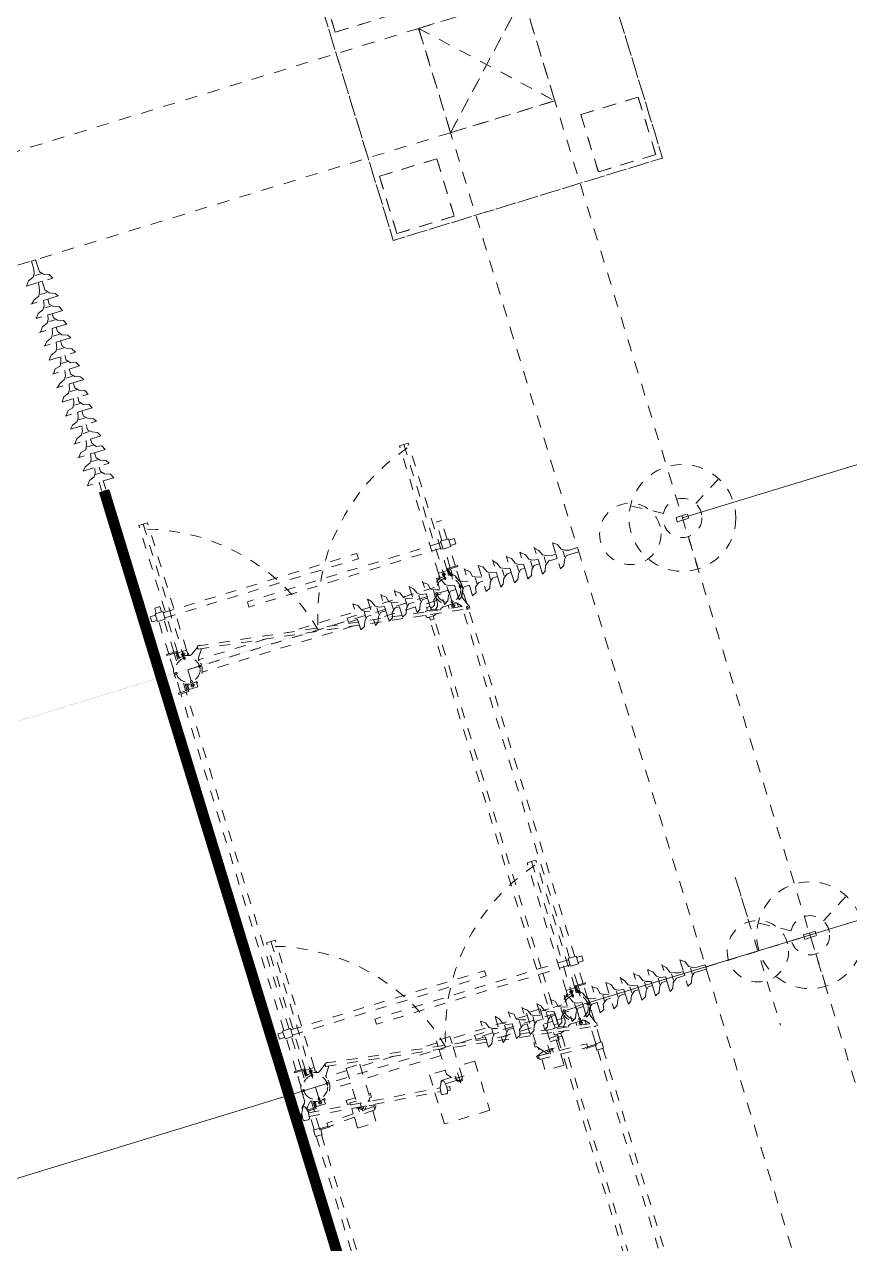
# Model space of a CAD drawing. Header units: metres. Extents: x 0 to 551036, y 0 to 1845929.
# Drawn here: x 547418.75 to 547426.32, y 1841963.37 to 1841974.55 of the extents above; entities that cross this region are included whole.
import ezdxf

# ---------------------------------------------------------------- set-up
doc = ezdxf.new("R2010")
doc.units = ezdxf.units.M
doc.header["$MEASUREMENT"] = 0
for name, pattern in [('02 Xref HH1 MBXD$0$HIDDEN', [0.375, 0.25, -0.125]), ('02 Xref HH1 NDK$0$HIDDEN', [0.375, 0.25, -0.125]), ('02 Xref KB1 MBTB$0$DASHED2', [0.375, 0.25, -0.125]), ('02 Xref KB1 MBTB$0$HIDDEN', [0.375, 0.25, -0.125])]:
    doc.linetypes.add(name, pattern=pattern)
doc.layers.add('_0', color=7, linetype='Continuous', lineweight=0)

# ---------------------------------------------------------------- blocks, each defined once
blk = doc.blocks.new('YL')
at = {"color": 251, "linetype": '02 Xref HH1 NDK$0$HIDDEN', "lineweight": -2, "ltscale": 4500}
for p, q in [((-933392, 2746396, 0), (-923392, 2736396, 0)), ((-923392, 2746396, 0), (-933392, 2736396, 0)), ((-933392, 2576396, 0), (-933392, 2736396, 0)), ((-923392, 2576396, 0), (-923392, 2736396, 0)), ((-933392, 2576396, 0), (-923392, 2566396, 0)), ((-923392, 2576396, 0), (-933392, 2566396, 0))]:
    blk.add_line(p, q, dxfattribs=at)
at = {"color": 251, "linetype": '02 Xref HH1 NDK$0$HIDDEN', "lineweight": -2, "ltscale": 4500, "elevation": 0}
for points in [[(-941302, 2728486), (-915482, 2728486), (-915482, 2754306), (-941302, 2754306), (-941302, 2728486)], [(-940802, 2753806), (-935302, 2753806), (-935302, 2748306), (-940802, 2748306), (-940802, 2753806)], [(-923392, 2736396), (-933392, 2736396), (-933392, 2746396), (-923392, 2746396), (-923392, 2736396)], [(-933392, 2736396), (-923392, 2736396), (-923392, 2746396), (-933392, 2746396), (-933392, 2736396)], [(-940802, 2728986), (-935302, 2728986), (-935302, 2734486), (-940802, 2734486), (-940802, 2728986)], [(-915982, 2728986), (-921482, 2728986), (-921482, 2734486), (-915982, 2734486), (-915982, 2728986)], [(-941302, 2584306), (-915482, 2584306), (-915482, 2558486), (-941302, 2558486), (-941302, 2584306)], [(-940802, 2583806), (-935302, 2583806), (-935302, 2578306), (-940802, 2578306), (-940802, 2583806)], [(-915982, 2583806), (-921482, 2583806), (-921482, 2578306), (-915982, 2578306), (-915982, 2583806)], [(-923392, 2566396), (-933392, 2566396), (-933392, 2576396), (-923392, 2576396), (-923392, 2566396)], [(-923392, 2576396), (-933392, 2576396), (-933392, 2566396), (-923392, 2566396), (-923392, 2576396)], [(-933392, 2576396), (-923392, 2576396), (-923392, 2566396), (-933392, 2566396), (-933392, 2576396)], [(-940802, 2558986), (-935302, 2558986), (-935302, 2564486), (-940802, 2564486), (-940802, 2558986)]]:
    blk.add_lwpolyline(points, close=True, dxfattribs=at)
at = {"color": 251, "linetype": '02 Xref HH1 NDK$0$HIDDEN', "elevation": 0}
for points in [[(-928392, 2659678), (-928392, 2663497), (-928392, 2649295)], [(-933392, 2656396), (-923392, 2656396)]]:
    blk.add_lwpolyline(points, dxfattribs=at)
blk = doc.blocks.new('PM')
at = {"color": 251, "linetype": '02 Xref HH1 NDK$0$HIDDEN', "lineweight": 0, "ltscale": 200}
for p, q in [((1455890, 3176596, 0), (1456290, 3176596, 0)), ((1455890, 3176195, 0), (1456290, 3176195, 0)), ((1457593, 3176596, 0), (1458361, 3176596, 0)), ((1457593, 3176195, 0), (1458361, 3176195, 0))]:
    blk.add_line(p, q, dxfattribs=at)
at = {"color": 251, "linetype": '02 Xref HH1 NDK$0$HIDDEN', "lineweight": 0, "ltscale": 200, "elevation": 0}
for points in [[(1437155, 3177698), (1437556, 3177398), (1437756, 3176897), (1438057, 3176696), (1438457, 3176596)], [(1437155, 3175194), (1437155, 3177698)], [(1437934, 3176724), (1437934, 3176056)], [(1438558, 3177698), (1438858, 3177398), (1439058, 3176897), (1439359, 3176696), (1439860, 3176596)], [(1438558, 3177698), (1438558, 3175194)], [(1439159, 3176696), (1439159, 3176095)], [(1439860, 3177698), (1439860, 3177798)], [(1439860, 3177698), (1440261, 3177398), (1440361, 3176897), (1440762, 3176696), (1441162, 3176596)], [(1439860, 3175194), (1439860, 3177698)], [(1440561, 3176696), (1440561, 3176095)], [(1441162, 3177698), (1441162, 3177798)], [(1441162, 3177698), (1441162, 3177798)], [(1441162, 3177698), (1441563, 3177398), (1441763, 3176897), (1442064, 3176696), (1442565, 3176596)], [(1441162, 3175194), (1441162, 3177698)], [(1441864, 3176696), (1441864, 3176095)], [(1442565, 3177698), (1442866, 3177398), (1443066, 3176897), (1443366, 3176696), (1443867, 3176596)], [(1442565, 3177698), (1442565, 3175194)], [(1443166, 3176696), (1443166, 3176095)], [(1443867, 3177698), (1443867, 3177798)], [(1443867, 3177698), (1444268, 3177398), (1444368, 3176897), (1444769, 3176696), (1445170, 3176596)], [(1443867, 3175194), (1443867, 3177698)], [(1444569, 3176696), (1444569, 3176095)], [(1445170, 3177698), (1445570, 3177398), (1445771, 3176897), (1446071, 3176696), (1446572, 3176596)], [(1445170, 3177698), (1445170, 3175194)], [(1445871, 3176696), (1445871, 3176095)], [(1446572, 3177698), (1446572, 3177798)], [(1446572, 3177698), (1446873, 3177398), (1447073, 3176897), (1447374, 3176696), (1447875, 3176596)], [(1446572, 3175194), (1446572, 3177698)], [(1447173, 3176696), (1447173, 3176095)], [(1447875, 3177698), (1447875, 3177798)], [(1447875, 3177698), (1447875, 3177798)], [(1447875, 3177698), (1448275, 3177398), (1448376, 3176897), (1448776, 3176696), (1449177, 3176596)], [(1447875, 3175194), (1447875, 3177698)], [(1448576, 3176696), (1448576, 3176095)], [(1449177, 3177698), (1449578, 3177398), (1449778, 3176897), (1450079, 3176696), (1450580, 3176596)], [(1449177, 3177698), (1449177, 3175194)], [(1449878, 3176696), (1449878, 3176095)], [(1450580, 3177698), (1450580, 3177798)], [(1450580, 3177698), (1450880, 3177398), (1451081, 3176897), (1451481, 3176696), (1451882, 3176596)], [(1450580, 3175194), (1450580, 3177698)], [(1451181, 3176696), (1451181, 3176095)], [(1451882, 3177698), (1451882, 3177798)], [(1451882, 3177698), (1452283, 3177398), (1452483, 3176897), (1452784, 3176696), (1453185, 3176596)], [(1451882, 3175194), (1451882, 3177698)], [(1452583, 3176696), (1452583, 3176095)], [(1453285, 3177698), (1453185, 3177698)], [(1453285, 3175194), (1453185, 3175194), (1453185, 3177698)], [(1453185, 3177698), (1453585, 3177398), (1453786, 3176897), (1454086, 3176696), (1454587, 3176596)], [(1453886, 3176696), (1453886, 3176095)], [(1454587, 3177698), (1454587, 3177798)], [(1454587, 3177698), (1454888, 3177398), (1455088, 3176897), (1455489, 3176696), (1455890, 3176596)], [(1454587, 3175194), (1454587, 3177698)], [(1455188, 3176696), (1455188, 3176095)], [(1456290, 3177698), (1456290, 3175194)], [(1456290, 3177698), (1456691, 3177398), (1456891, 3176897), (1457192, 3176696), (1457593, 3176596)], [(1456992, 3176696), (1456992, 3176095)], [(1436264, 3176168), (1436264, 3176613)], [(1437155, 3176596), (1436354, 3176596)], [(1437155, 3176195), (1436354, 3176195)], [(1437155, 3175194), (1437556, 3175394), (1437756, 3175895), (1438057, 3176195), (1438457, 3176195)], [(1438558, 3175194), (1438858, 3175394), (1439058, 3175895), (1439359, 3176195), (1439860, 3176195)], [(1439860, 3176596), (1439860, 3176195)], [(1439860, 3176596), (1439860, 3176195)], [(1439860, 3175194), (1440261, 3175394), (1440361, 3175895), (1440762, 3176195), (1441162, 3176195)], [(1441162, 3175194), (1441563, 3175394), (1441763, 3175895), (1442064, 3176195), (1442565, 3176195)], [(1442565, 3175194), (1442866, 3175394), (1443066, 3175895), (1443366, 3176195), (1443867, 3176195)], [(1443867, 3176596), (1443867, 3176195)], [(1443867, 3175194), (1444268, 3175394), (1444368, 3175895), (1444769, 3176195), (1445170, 3176195)], [(1445170, 3175194), (1445570, 3175394), (1445771, 3175895), (1446071, 3176195), (1446572, 3176195)], [(1446572, 3176596), (1446572, 3176195)], [(1446572, 3176596), (1446572, 3176195)], [(1446572, 3175194), (1446873, 3175394), (1447073, 3175895), (1447374, 3176195), (1447875, 3176195)], [(1447875, 3175194), (1448275, 3175394), (1448376, 3175895), (1448776, 3176195), (1449177, 3176195)], [(1449177, 3175194), (1449578, 3175394), (1449778, 3175895), (1450079, 3176195), (1450580, 3176195)], [(1450580, 3175194), (1450880, 3175394), (1451081, 3175895), (1451481, 3176195), (1451882, 3176195), (1451882, 3176596)], [(1450580, 3176596), (1450580, 3176195)], [(1450580, 3176596), (1450580, 3176195)], [(1451882, 3175194), (1452283, 3175394), (1452483, 3175895), (1452784, 3176195), (1453185, 3176195)], [(1453185, 3176596), (1453185, 3176195)], [(1453185, 3175194), (1453585, 3175394), (1453786, 3175895), (1454086, 3176195), (1454587, 3176195)], [(1454587, 3176596), (1454587, 3176195)], [(1454587, 3175194), (1454888, 3175394), (1455088, 3175895), (1455489, 3176195), (1455890, 3176195)], [(1456290, 3176596), (1456290, 3176195)], [(1456290, 3175194), (1456691, 3175394), (1456891, 3175895), (1457192, 3176195), (1457593, 3176195)], [(1458361, 3176596), (1458361, 3176195)], [(1441162, 3175194), (1441162, 3175294)], [(1447875, 3175194), (1447875, 3175294)], [(1456290, 3175194), (1456290, 3175294)]]:
    blk.add_lwpolyline(points, dxfattribs=at)
blk = doc.blocks.new('hh')
at = {"color": 251, "linetype": '02 Xref KB1 MBTB$0$DASHED2', "lineweight": -2, "ltscale": 2000}
for p, q in [((1375682, 3175683, 0), (1375647, 3175365, 0)), ((1375978, 3175792, 0), (1375836, 3175807, 0)), ((1375986, 3175891, 0), (1375975, 3175792, 0)), ((1376311, 3175755, 0), (1375978, 3175792, 0)), ((1376324, 3175855, 0), (1375986, 3175891, 0)), ((1376391, 3175744, 0), (1376309, 3175753, 0)), ((1376324, 3175855, 0), (1376313, 3175755, 0)), ((1376740, 3175574, 0), (1376393, 3175746, 0)), ((1383489, 3175723, 0), (1383489, 3175223, 0)), ((1383489, 3175723, 0), (1383989, 3175723, 0)), ((1383989, 3175723, 0), (1383989, 3175223, 0)), ((1423489, 3175723, 0), (1423989, 3175723, 0)), ((1423489, 3175723, 0), (1423489, 3175223, 0)), ((1423989, 3175723, 0), (1423989, 3175223, 0)), ((1373994, 3175098, 0), (1344114, 3175098, 0)), ((1373994, 3174598, 0), (1344114, 3174598, 0)), ((1373993, 3175168, 0), (1373994, 3174528, 0)), ((1373993, 3175168, 0), (1374593, 3175168, 0)), ((1373994, 3174598, 0), (1373994, 3174598, 0)), ((1373994, 3174528, 0), (1374444, 3174528, 0)), ((1374444, 3174620, 0), (1374444, 3173430, 0)), ((1374444, 3174620, 0), (1374544, 3174620, 0)), ((1374544, 3174620, 0), (1374544, 3173792, 0)), ((1374544, 3174528, 0), (1374594, 3174528, 0)), ((1375906, 3175196, 0), (1374558, 3162968, 0)), ((1374593, 3175168, 0), (1374594, 3174528, 0)), ((1374593, 3175098, 0), (1375895, 3175098, 0)), ((1374594, 3174598, 0), (1375838, 3174598, 0)), ((1376244, 3175159, 0), (1374895, 3162920, 0)), ((1375913, 3175195, 0), (1375771, 3175210, 0)), ((1376246, 3175159, 0), (1375913, 3175195, 0)), ((1376181, 3174598, 0), (1376415, 3174598, 0)), ((1376237, 3175098, 0), (1376415, 3175098, 0)), ((1376328, 3175150, 0), (1376246, 3175159, 0)), ((1376624, 3175224, 0), (1376328, 3175150, 0)), ((1376415, 3175172, 0), (1376415, 3174348, 0)), ((1376515, 3175197, 0), (1376515, 3174448, 0)), ((1376515, 3175098, 0), (1376791, 3175098, 0)), ((1376515, 3174598, 0), (1377231, 3174598, 0)), ((1376802, 3175268, 0), (1376624, 3175224, 0)), ((1377256, 3174633, 0), (1376670, 3175219, 0)), ((1376830, 3175529, 0), (1376740, 3175574, 0)), ((1377164, 3175290, 0), (1376909, 3175545, 0)), ((1377447, 3175173, 0), (1378324, 3175173, 0)), ((1378763, 3175098, 0), (1380132, 3175098, 0)), ((1379416, 3174598, 0), (1380132, 3174598, 0)), ((1380132, 3175298, 0), (1380132, 3174448, 0)), ((1380132, 3175298, 0), (1380232, 3175298, 0)), ((1380232, 3175298, 0), (1380232, 3174348, 0)), ((1380232, 3175098, 0), (1383364, 3175098, 0)), ((1380232, 3174598, 0), (1383364, 3174598, 0)), ((1383364, 3174473, 0), (1383364, 3175223, 0)), ((1383364, 3175223, 0), (1384114, 3175223, 0)), ((1383364, 3174473, 0), (1384114, 3174473, 0)), ((1383489, 3174473, 0), (1383489, 3155898, 0)), ((1383989, 3174473, 0), (1383989, 3155898, 0)), ((1384114, 3174473, 0), (1384114, 3175223, 0)), ((1384114, 3175098, 0), (1416415, 3175098, 0)), ((1384114, 3174598, 0), (1416415, 3174598, 0)), ((1416415, 3175298, 0), (1416415, 3174348, 0)), ((1416515, 3175298, 0), (1416415, 3175298, 0)), ((1416515, 3175298, 0), (1416515, 3174448, 0)), ((1416515, 3175098, 0), (1417884, 3175098, 0)), ((1416515, 3174598, 0), (1417231, 3174598, 0)), ((1418324, 3175199, 0), (1418324, 3175173, 0)), ((1418763, 3175098, 0), (1420132, 3175098, 0)), ((1419416, 3174598, 0), (1420132, 3174598, 0)), ((1420132, 3175298, 0), (1420132, 3174448, 0)), ((1420132, 3175298, 0), (1420232, 3175298, 0)), ((1420232, 3175298, 0), (1420232, 3174348, 0)), ((1420232, 3175098, 0), (1423364, 3175098, 0)), ((1420232, 3174598, 0), (1423364, 3174598, 0)), ((1423364, 3175223, 0), (1424114, 3175223, 0)), ((1423364, 3174473, 0), (1423364, 3175223, 0)), ((1423364, 3174473, 0), (1424114, 3174473, 0)), ((1423489, 3174473, 0), (1423489, 3155898, 0)), ((1423989, 3174473, 0), (1423989, 3155898, 0)), ((1424114, 3174473, 0), (1424114, 3175223, 0)), ((1424114, 3175098, 0), (1424614, 3175098, 0)), ((1424114, 3174598, 0), (1424614, 3174598, 0)), ((1424614, 3174598, 0), (1424614, 3175098, 0)), ((1374521, 3173430, 0), (1374444, 3173430, 0)), ((1374503, 3173790, 0), (1374840, 3173806, 0)), ((1374726, 3169241, 0), (1374503, 3173790, 0)), ((1375063, 3169257, 0), (1374840, 3173806, 0)), ((1376415, 3174348, 0), (1377097, 3174348, 0)), ((1380175, 3173848, 0), (1376467, 3173848, 0)), ((1376515, 3174448, 0), (1377142, 3174448, 0)), ((1376574, 3174268, 0), (1376574, 3173428, 0)), ((1376574, 3174268, 0), (1376915, 3174268, 0)), ((1376574, 3173428, 0), (1376915, 3173428, 0)), ((1392289, 3173848, 0), (1376622, 3173848, 0)), ((1376824, 3174029, 0), (1376824, 3173644, 0)), ((1376824, 3174029, 0), (1376824, 3173644, 0)), ((1376824, 3174029, 0), (1376824, 3173644, 0)), ((1376915, 3174248, 0), (1376915, 3174348, 0)), ((1376915, 3174348, 0), (1377097, 3174348, 0)), ((1376915, 3174248, 0), (1377060, 3174248, 0)), ((1376915, 3173448, 0), (1377060, 3173448, 0)), ((1376915, 3173448, 0), (1376915, 3173348, 0)), ((1376915, 3173448, 0), (1376915, 3173348, 0)), ((1376915, 3173348, 0), (1377097, 3173348, 0)), ((1378321, 3173848, 0), (1378324, 3148848, 0)), ((1380132, 3174448, 0), (1379505, 3174448, 0)), ((1379732, 3174348, 0), (1379551, 3174348, 0)), ((1380232, 3174348, 0), (1379551, 3174348, 0)), ((1379732, 3173348, 0), (1379551, 3173348, 0)), ((1379732, 3174248, 0), (1379587, 3174248, 0)), ((1379732, 3173448, 0), (1379587, 3173448, 0)), ((1379732, 3174248, 0), (1379732, 3174348, 0)), ((1380074, 3174268, 0), (1379732, 3174268, 0)), ((1379732, 3173448, 0), (1379732, 3173348, 0)), ((1379732, 3173448, 0), (1379732, 3173348, 0)), ((1380074, 3173428, 0), (1379732, 3173428, 0)), ((1379824, 3174029, 0), (1379824, 3173644, 0)), ((1379824, 3174029, 0), (1379824, 3173644, 0)), ((1380074, 3174268, 0), (1380074, 3173428, 0)), ((1380074, 3174268, 0), (1392289, 3174268, 0)), ((1380074, 3173428, 0), (1392289, 3173428, 0)), ((1392289, 3174268, 0), (1392289, 3173428, 0)), ((1416415, 3174348, 0), (1417097, 3174348, 0)), ((1416515, 3174448, 0), (1417142, 3174448, 0)), ((1416574, 3174268, 0), (1416574, 3173428, 0)), ((1416574, 3174268, 0), (1416915, 3174268, 0)), ((1416574, 3173428, 0), (1416915, 3173428, 0)), ((1432289, 3173848, 0), (1416622, 3173848, 0)), ((1432289, 3173848, 0), (1416622, 3173848, 0)), ((1416824, 3174029, 0), (1416824, 3173644, 0)), ((1416824, 3174029, 0), (1416824, 3173644, 0)), ((1416824, 3174029, 0), (1416824, 3173644, 0)), ((1416915, 3174248, 0), (1416915, 3174348, 0)), ((1416915, 3174348, 0), (1417097, 3174348, 0)), ((1416915, 3174248, 0), (1417060, 3174248, 0)), ((1416915, 3173448, 0), (1416915, 3173348, 0)), ((1416915, 3173448, 0), (1416915, 3173348, 0)), ((1416915, 3173448, 0), (1417060, 3173448, 0)), ((1416915, 3173348, 0), (1417097, 3173348, 0)), ((1418324, 3173848, 0), (1418324, 3148848, 0)), ((1420132, 3174448, 0), (1419505, 3174448, 0)), ((1419732, 3174348, 0), (1419551, 3174348, 0)), ((1420232, 3174348, 0), (1419551, 3174348, 0)), ((1419732, 3173348, 0), (1419551, 3173348, 0)), ((1419732, 3174248, 0), (1419587, 3174248, 0)), ((1419732, 3173448, 0), (1419587, 3173448, 0)), ((1419732, 3174248, 0), (1419732, 3174348, 0)), ((1420074, 3174268, 0), (1419732, 3174268, 0)), ((1419732, 3173448, 0), (1419732, 3173348, 0)), ((1419732, 3173448, 0), (1419732, 3173348, 0)), ((1420074, 3173428, 0), (1419732, 3173428, 0)), ((1419824, 3174029, 0), (1419824, 3173644, 0)), ((1419824, 3174029, 0), (1419824, 3173644, 0)), ((1420074, 3174268, 0), (1420074, 3173428, 0)), ((1420074, 3174268, 0), (1432289, 3174268, 0)), ((1420074, 3173428, 0), (1432289, 3173428, 0)), ((1432289, 3174268, 0), (1432289, 3173428, 0)), ((1379863, 3172410, 0), (1376662, 3151064, 0)), ((1380160, 3172366, 0), (1376965, 3151064, 0)), ((1377724, 3170648, 0), (1377724, 3172667, 0)), ((1378924, 3170648, 0), (1378924, 3172640, 0)), ((1379099, 3172587, 0), (1379815, 3172092, 0)), ((1379585, 3173073, 0), (1380063, 3172380, 0)), ((1379863, 3172410, 0), (1380160, 3172366, 0)), ((1419863, 3172410, 0), (1416662, 3151064, 0)), ((1420160, 3172366, 0), (1416965, 3151064, 0)), ((1417724, 3158143, 0), (1417724, 3172667, 0)), ((1418924, 3166145, 0), (1418924, 3172640, 0)), ((1419099, 3172587, 0), (1419815, 3172092, 0)), ((1419585, 3173073, 0), (1420063, 3172380, 0)), ((1419863, 3172410, 0), (1420160, 3172366, 0)), ((1374628, 3171243, 0), (1373584, 3171243, 0)), ((1373584, 3171243, 0), (1373584, 3169453, 0)), ((1375458, 3171243, 0), (1374965, 3171243, 0)), ((1376004, 3171243, 0), (1375800, 3171243, 0)), ((1375934, 3171243, 0), (1375934, 3171498, 0)), ((1375934, 3171498, 0), (1376324, 3171498, 0)), ((1376004, 3170648, 0), (1376004, 3171243, 0)), ((1376324, 3170648, 0), (1376324, 3171498, 0)), ((1374932, 3170348, 0), (1375723, 3170348, 0)), ((1375039, 3170648, 0), (1374996, 3170606, 0)), ((1375301, 3169868, 0), (1375021, 3170104, 0)), ((1375390, 3170648, 0), (1375039, 3170648, 0)), ((1375324, 3170817, 0), (1375324, 3169956, 0)), ((1379139, 3170648, 0), (1375732, 3170648, 0)), ((1379139, 3170648, 0), (1379139, 3169348, 0)), ((1374716, 3169453, 0), (1373584, 3169453, 0)), ((1374726, 3169241, 0), (1375063, 3169257, 0)), ((1374889, 3169249, 0), (1374849, 3169140, 0)), ((1374849, 3169140, 0), (1375068, 3169060, 0)), ((1375274, 3169627, 0), (1375068, 3169060, 0)), ((1375254, 3169453, 0), (1375211, 3169453, 0)), ((1375796, 3169453, 0), (1375596, 3169453, 0)), ((1375921, 3169348, 0), (1375614, 3169606, 0)), ((1379139, 3169348, 0), (1375921, 3169348, 0)), ((1375934, 3169348, 0), (1375934, 3169198, 0)), ((1375934, 3169198, 0), (1376324, 3169198, 0)), ((1376324, 3169198, 0), (1376324, 3169348, 0)), ((1377724, 3161998, 0), (1377724, 3169348, 0)), ((1378924, 3166145, 0), (1378924, 3169348, 0)), ((1382189, 3166798, 0), (1382689, 3166798, 0)), ((1382189, 3148223, 0), (1382189, 3166798, 0)), ((1382689, 3148223, 0), (1382689, 3166798, 0)), ((1422189, 3166798, 0), (1422689, 3166798, 0)), ((1422189, 3148223, 0), (1422189, 3166798, 0)), ((1422689, 3148223, 0), (1422689, 3166798, 0)), ((1371614, 3159178, 0), (1371614, 3163488, 0)), ((1374620, 3163518, 0), (1371634, 3163518, 0)), ((1376324, 3163518, 0), (1374962, 3163518, 0)), ((1376324, 3161998, 0), (1376324, 3163518, 0)), ((1378924, 3161998, 0), (1378924, 3163772, 0)), ((1378924, 3161998, 0), (1378924, 3163772, 0)), ((1418924, 3150030, 0), (1418924, 3164122, 0)), ((1374247, 3162870, 0), (1374202, 3162553, 0)), ((1374462, 3162375, 0), (1374321, 3162395, 0)), ((1374546, 3162969, 0), (1374405, 3162989, 0)), ((1374460, 3162376, 0), (1374422, 3162104, 0)), ((1374794, 3162329, 0), (1374462, 3162375, 0)), ((1374878, 3162923, 0), (1374546, 3162969, 0)), ((1374797, 3162328, 0), (1374758, 3162057, 0)), ((1374876, 3162317, 0), (1374794, 3162329, 0)), ((1375353, 3162420, 0), (1374876, 3162317, 0)), ((1374959, 3162911, 0), (1374878, 3162923, 0)), ((1375390, 3162681, 0), (1374959, 3162911, 0)), ((1375124, 3162335, 0), (1375124, 3161298, 0)), ((1375325, 3162708, 0), (1375424, 3162708, 0)), ((1375524, 3162608, 0), (1375424, 3162708, 0)), ((1375524, 3162608, 0), (1375524, 3161298, 0)), ((1374758, 3162057, 0), (1374422, 3162104, 0)), ((1375124, 3161329, 0), (1374939, 3161174, 0)), ((1374939, 3160798, 0), (1374939, 3161174, 0)), ((1375524, 3161298, 0), (1375124, 3161298, 0)), ((1375324, 3161429, 0), (1375324, 3160514, 0)), ((1375921, 3161998, 0), (1375524, 3161665, 0)), ((1378354, 3161998, 0), (1375921, 3161998, 0)), ((1379139, 3161998, 0), (1378658, 3161998, 0)), ((1379139, 3160698, 0), (1379139, 3161998, 0)), ((1374766, 3160998, 0), (1375775, 3160998, 0)), ((1375039, 3160698, 0), (1374939, 3160798, 0)), ((1378159, 3160698, 0), (1375039, 3160698, 0)), ((1376324, 3159178, 0), (1376324, 3160698, 0)), ((1379139, 3160698, 0), (1378463, 3160698, 0)), ((1378924, 3153348, 0), (1378924, 3160698, 0)), ((1376324, 3159178, 0), (1371614, 3159178, 0)), ((1377724, 3153348, 0), (1377724, 3156120, 0)), ((1383489, 3155898, 0), (1383989, 3155898, 0)), ((1417724, 3150173, 0), (1417724, 3156120, 0)), ((1423489, 3155898, 0), (1423989, 3155898, 0)), ((1374716, 3153243, 0), (1373584, 3153243, 0)), ((1373584, 3151453, 0), (1373584, 3153243, 0)), ((1374726, 3153456, 0), (1374503, 3148907, 0)), ((1374726, 3153456, 0), (1375063, 3153439, 0)), ((1375063, 3153439, 0), (1374840, 3148891, 0)), ((1374849, 3153557, 0), (1375068, 3153636, 0)), ((1374889, 3153448, 0), (1374849, 3153557, 0)), ((1375348, 3152867, 0), (1375068, 3153636, 0)), ((1375254, 3153243, 0), (1375211, 3153243, 0)), ((1375921, 3153348, 0), (1375301, 3152828, 0)), ((1375796, 3153243, 0), (1375596, 3153243, 0)), ((1379139, 3153348, 0), (1375921, 3153348, 0)), ((1375934, 3153348, 0), (1375934, 3153498, 0)), ((1375934, 3153498, 0), (1376324, 3153498, 0)), ((1376324, 3153498, 0), (1376324, 3153348, 0)), ((1379139, 3152048, 0), (1379139, 3153348, 0)), ((1374932, 3152348, 0), (1375723, 3152348, 0)), ((1375301, 3152828, 0), (1375021, 3152593, 0)), ((1375324, 3151880, 0), (1375324, 3152741, 0)), ((1376168, 3151273, 0), (1342689, 3151273, 0)), ((1374628, 3151453, 0), (1373584, 3151453, 0)), ((1375800, 3151453, 0), (1374965, 3151453, 0)), ((1375039, 3152048, 0), (1374996, 3152091, 0)), ((1375390, 3152048, 0), (1375039, 3152048, 0)), ((1379139, 3152048, 0), (1375390, 3152048, 0)), ((1376004, 3151453, 0), (1375800, 3151453, 0)), ((1375934, 3151453, 0), (1375934, 3151198, 0)), ((1375934, 3151198, 0), (1376324, 3151198, 0)), ((1376004, 3152048, 0), (1376004, 3151453, 0)), ((1376662, 3151064, 0), (1376125, 3147483, 0)), ((1376168, 3150855, 0), (1376168, 3151273, 0)), ((1376468, 3151239, 0), (1376168, 3151239, 0)), ((1376324, 3152048, 0), (1376324, 3151198, 0)), ((1376965, 3151064, 0), (1376422, 3147438, 0)), ((1376468, 3151231, 0), (1376468, 3151374, 0)), ((1376468, 3150896, 0), (1376468, 3151231, 0)), ((1376608, 3151514, 0), (1376730, 3151514, 0)), ((1377068, 3151231, 0), (1377068, 3151374, 0)), ((1377368, 3151239, 0), (1377068, 3151239, 0)), ((1377068, 3150896, 0), (1377068, 3151231, 0)), ((1377368, 3150855, 0), (1377368, 3151273, 0)), ((1377368, 3151273, 0), (1382189, 3151273, 0)), ((1377724, 3151273, 0), (1377724, 3152048, 0)), ((1378924, 3151273, 0), (1378924, 3152048, 0)), ((1382689, 3151273, 0), (1416168, 3151273, 0)), ((1416662, 3151064, 0), (1416125, 3147483, 0)), ((1416168, 3150855, 0), (1416168, 3151273, 0)), ((1416168, 3151239, 0), (1416468, 3151239, 0)), ((1416965, 3151064, 0), (1416422, 3147438, 0)), ((1416468, 3151231, 0), (1416468, 3151374, 0)), ((1416468, 3150896, 0), (1416468, 3151231, 0)), ((1416608, 3151514, 0), (1416730, 3151514, 0)), ((1417068, 3151231, 0), (1417068, 3151374, 0)), ((1417068, 3151239, 0), (1417368, 3151239, 0)), ((1417068, 3150896, 0), (1417068, 3151231, 0)), ((1417368, 3150889, 0), (1417368, 3151239, 0)), ((1376168, 3150855, 0), (1342689, 3150855, 0)), ((1376468, 3150889, 0), (1376168, 3150889, 0)), ((1376468, 3150814, 0), (1376468, 3150896, 0)), ((1376579, 3150511, 0), (1376468, 3150814, 0)), ((1376881, 3150008, 0), (1376817, 3150072, 0)), ((1376899, 3150356, 0), (1377068, 3150814, 0)), ((1377164, 3150290, 0), (1376953, 3150502, 0)), ((1377068, 3150814, 0), (1377068, 3150896, 0)), ((1377368, 3150889, 0), (1377068, 3150889, 0)), ((1377368, 3150855, 0), (1382189, 3150855, 0)), ((1377447, 3150173, 0), (1377785, 3150173, 0)), ((1377724, 3150173, 0), (1377724, 3150855, 0)), ((1377913, 3150108, 0), (1377891, 3150129, 0)), ((1378924, 3150030, 0), (1378924, 3150855, 0)), ((1382689, 3150855, 0), (1416168, 3150855, 0)), ((1416168, 3150889, 0), (1416468, 3150889, 0)), ((1416468, 3150814, 0), (1416468, 3150896, 0)), ((1416579, 3150511, 0), (1416468, 3150814, 0)), ((1416881, 3150008, 0), (1416817, 3150072, 0)), ((1416899, 3150356, 0), (1417068, 3150814, 0)), ((1417164, 3150290, 0), (1416953, 3150502, 0)), ((1417068, 3150814, 0), (1417068, 3150896, 0)), ((1417068, 3150889, 0), (1417368, 3150889, 0)), ((1417447, 3150173, 0), (1417785, 3150173, 0)), ((1417913, 3150108, 0), (1417891, 3150129, 0)), ((1374444, 3148076, 0), (1374444, 3149267, 0)), ((1374521, 3149267, 0), (1374444, 3149267, 0)), ((1374503, 3148907, 0), (1374840, 3148891, 0)), ((1374544, 3148076, 0), (1374544, 3148905, 0)), ((1380267, 3148848, 0), (1376622, 3148848, 0)), ((1392289, 3148848, 0), (1376622, 3148848, 0)), ((1376696, 3149268, 0), (1376999, 3149268, 0)), ((1376824, 3149029, 0), (1376824, 3148644, 0)), ((1376824, 3149029, 0), (1376824, 3148644, 0)), ((1376824, 3149029, 0), (1376824, 3148644, 0)), ((1376999, 3149725, 0), (1376999, 3148848, 0)), ((1379732, 3149348, 0), (1379551, 3149348, 0)), ((1379732, 3149248, 0), (1379587, 3149248, 0)), ((1379732, 3149248, 0), (1379732, 3149348, 0)), ((1380074, 3149268, 0), (1379732, 3149268, 0)), ((1379824, 3149029, 0), (1379824, 3148644, 0)), ((1379824, 3149029, 0), (1379824, 3148644, 0)), ((1380074, 3149268, 0), (1380074, 3148428, 0)), ((1380074, 3149268, 0), (1392289, 3149268, 0)), ((1392289, 3149268, 0), (1392289, 3148428, 0)), ((1432289, 3148848, 0), (1416622, 3148848, 0)), ((1416696, 3149268, 0), (1416999, 3149268, 0)), ((1416824, 3149029, 0), (1416824, 3148644, 0)), ((1416824, 3149029, 0), (1416824, 3148644, 0)), ((1416824, 3149029, 0), (1416824, 3148644, 0)), ((1416999, 3149725, 0), (1416999, 3148848, 0)), ((1419732, 3149348, 0), (1419551, 3149348, 0)), ((1419732, 3149248, 0), (1419587, 3149248, 0)), ((1419732, 3149248, 0), (1419732, 3149348, 0)), ((1420074, 3149268, 0), (1419732, 3149268, 0)), ((1419824, 3149029, 0), (1419824, 3148644, 0)), ((1419824, 3149029, 0), (1419824, 3148644, 0)), ((1420074, 3149268, 0), (1420074, 3148428, 0)), ((1420074, 3149268, 0), (1432289, 3149268, 0)), ((1432289, 3149268, 0), (1432289, 3148428, 0)), ((1373994, 3148098, 0), (1342814, 3148098, 0)), ((1373993, 3147528, 0), (1373994, 3148168, 0)), ((1373994, 3148168, 0), (1374444, 3148168, 0)), ((1373994, 3148098, 0), (1373994, 3148098, 0)), ((1374444, 3148076, 0), (1374544, 3148076, 0)), ((1374544, 3148168, 0), (1374594, 3148168, 0)), ((1374593, 3147528, 0), (1374594, 3148168, 0)), ((1374823, 3148098, 0), (1374594, 3148098, 0)), ((1374823, 3148098, 0), (1376217, 3148098, 0)), ((1377257, 3147821, 0), (1376434, 3147520, 0)), ((1376908, 3148413, 0), (1376517, 3148075, 0)), ((1376574, 3148428, 0), (1376924, 3148428, 0)), ((1376615, 3148428, 0), (1376665, 3148428, 0)), ((1379416, 3148098, 0), (1380132, 3148098, 0)), ((1380132, 3148248, 0), (1379505, 3148248, 0)), ((1379732, 3148348, 0), (1379551, 3148348, 0)), ((1380232, 3148348, 0), (1379551, 3148348, 0)), ((1379732, 3148448, 0), (1379587, 3148448, 0)), ((1379732, 3148448, 0), (1379732, 3148348, 0)), ((1380074, 3148428, 0), (1379732, 3148428, 0)), ((1380074, 3148428, 0), (1392289, 3148428, 0)), ((1380132, 3147398, 0), (1380132, 3148248, 0)), ((1380232, 3147398, 0), (1380232, 3148348, 0)), ((1380232, 3148098, 0), (1382064, 3148098, 0)), ((1382064, 3148223, 0), (1382064, 3147473, 0)), ((1382064, 3148223, 0), (1382814, 3148223, 0)), ((1382814, 3148223, 0), (1382814, 3147473, 0)), ((1382814, 3148098, 0), (1416217, 3148098, 0)), ((1417257, 3147821, 0), (1416434, 3147520, 0)), ((1416908, 3148413, 0), (1416517, 3148075, 0)), ((1416574, 3148428, 0), (1416924, 3148428, 0)), ((1419416, 3148098, 0), (1420132, 3148098, 0)), ((1420132, 3148248, 0), (1419505, 3148248, 0)), ((1419732, 3148348, 0), (1419551, 3148348, 0)), ((1420232, 3148348, 0), (1419551, 3148348, 0)), ((1419732, 3148448, 0), (1419587, 3148448, 0)), ((1419732, 3148448, 0), (1419732, 3148348, 0)), ((1420074, 3148428, 0), (1419732, 3148428, 0)), ((1420074, 3148428, 0), (1432289, 3148428, 0)), ((1420132, 3147398, 0), (1420132, 3148248, 0)), ((1420232, 3147398, 0), (1420232, 3148348, 0)), ((1420232, 3148098, 0), (1422064, 3148098, 0)), ((1422064, 3148223, 0), (1422064, 3147473, 0)), ((1422064, 3148223, 0), (1422814, 3148223, 0)), ((1422814, 3148223, 0), (1422814, 3147473, 0)), ((1422814, 3148098, 0), (1424614, 3148098, 0)), ((1424614, 3148098, 0), (1424614, 3147598, 0)), ((1373993, 3147598, 0), (1342814, 3147598, 0)), ((1373993, 3147528, 0), (1374593, 3147528, 0)), ((1374823, 3147598, 0), (1374593, 3147598, 0)), ((1374823, 3147598, 0), (1376142, 3147598, 0)), ((1376125, 3147483, 0), (1376422, 3147438, 0)), ((1376648, 3147598, 0), (1377884, 3147598, 0)), ((1378763, 3147598, 0), (1380132, 3147598, 0)), ((1380132, 3147398, 0), (1380232, 3147398, 0)), ((1380232, 3147598, 0), (1382064, 3147598, 0)), ((1382064, 3147473, 0), (1382814, 3147473, 0)), ((1382189, 3146973, 0), (1382189, 3147473, 0)), ((1382189, 3146973, 0), (1382689, 3146973, 0)), ((1382689, 3146973, 0), (1382689, 3147473, 0)), ((1382814, 3147598, 0), (1416142, 3147598, 0)), ((1416125, 3147483, 0), (1416422, 3147438, 0)), ((1416648, 3147598, 0), (1417884, 3147598, 0)), ((1418763, 3147598, 0), (1420132, 3147598, 0)), ((1420132, 3147398, 0), (1420232, 3147398, 0)), ((1420232, 3147598, 0), (1422064, 3147598, 0)), ((1422064, 3147473, 0), (1422814, 3147473, 0)), ((1422189, 3146973, 0), (1422189, 3147473, 0)), ((1422189, 3146973, 0), (1422689, 3146973, 0)), ((1422689, 3146973, 0), (1422689, 3147473, 0)), ((1422814, 3147598, 0), (1424614, 3147598, 0)), ((1379263, 3127947), (1380784, 3130563)), ((1419271, 3127947, 0), (1420791, 3130563, 0)), ((1378161, 3126948), (1378154, 3126941)), ((1378154, 3126941), (1378154, 3125851)), ((1378568, 3126396), (1378154, 3126396)), ((1378161, 3126948), (1378561, 3126948)), ((1378561, 3126948), (1378568, 3126941)), ((1378568, 3126941), (1378568, 3125851)), ((1418169, 3126948, 0), (1418162, 3126941, 0)), ((1418162, 3126941, 0), (1418162, 3125851, 0)), ((1418576, 3126396, 0), (1418162, 3126396, 0)), ((1418169, 3126948, 0), (1418569, 3126948, 0)), ((1418569, 3126948, 0), (1418576, 3126941, 0)), ((1418576, 3126941, 0), (1418576, 3125851, 0)), ((1376567, 3126372), (1373502, 3126372)), ((1378154, 3125851), (1378161, 3125844)), ((1378161, 3125844), (1378561, 3125844)), ((1378568, 3125851), (1378561, 3125844)), ((1416575, 3126372, 0), (1413510, 3126372, 0)), ((1418162, 3125851, 0), (1418169, 3125844, 0)), ((1418169, 3125844, 0), (1418569, 3125844, 0)), ((1418576, 3125851, 0), (1418569, 3125844, 0)), ((1379253, 3124839), (1380784, 3122205)), ((1419260, 3124839, 0), (1420791, 3122205, 0))]:
    blk.add_line(p, q, dxfattribs=at)
for centre, radius in [((1378324, 3173848, 0), 1125), ((1378324, 3174973, 0), 90), ((1418324, 3173848, 0), 1125), ((1418324, 3174973, 0), 90), ((1376824, 3173848, 0), 120), ((1377199, 3173848, 0), 90), ((1379449, 3173848, 0), 90), ((1379824, 3173848, 0), 120), ((1416824, 3173848, 0), 120), ((1417199, 3173848, 0), 90), ((1419449, 3173848, 0), 90), ((1419824, 3173848, 0), 120), ((1378324, 3172723, 0), 90), ((1418324, 3172723, 0), 90), ((1375324, 3160998, 0), 300), ((1378324, 3148848, 0), 1125), ((1378324, 3149973, 0), 90), ((1418324, 3148848, 0), 1125), ((1418324, 3149973, 0), 90), ((1376824, 3148848, 0), 120), ((1377199, 3148848, 0), 90), ((1379449, 3148848, 0), 90), ((1379824, 3148848, 0), 120), ((1416824, 3148848, 0), 120), ((1417199, 3148848, 0), 90), ((1419449, 3148848, 0), 90), ((1419824, 3148848, 0), 120), ((1378324, 3147723, 0), 90), ((1416303, 3147658, 0), 81.2), ((1418324, 3147723, 0), 90), ((1378356, 3131395, 0), 2817), ((1418368, 3131392, 0), 2817), ((1378361, 3126396), 4899), ((1418369, 3126396, 0), 4899), ((1378361, 3126396), 1794), ((1418369, 3126396, 0), 1794)]:
    blk.add_circle(centre, radius, dxfattribs=at)
for centre, radius, start, end in [((1375821, 3175668, 0), 140, 83.79968, 173.79968), ((1376803, 3175439, 0), 150, 44.99996, 120.42774), ((1375786, 3175350, 0), 140, 173.79968, 263.79968), ((1376768, 3175404, 0), 140, 283.99682, 63.60241), ((1378324, 3173848, 0), 1325, 338.13913, 291.86077), ((1377447, 3175573, 0), 400, 225.00005, 270.00005), ((1418324, 3173848, 0), 1325, 338.13913, 291.86077), ((1374116, 3179433, 0), 18567, 283.09799, 343.13135), ((1379832, 3173243, 0), 300, 158.13913, 214.62962), ((1414116, 3179433, 0), 18567, 283.09799, 343.13135), ((1419832, 3173243, 0), 300, 158.13913, 214.62962), ((1378929, 3172340, 0), 300, 55.37038, 111.86077), ((1379982, 3172190, 0), 175, 320.46836, 22.47454), ((1418929, 3172340, 0), 300, 55.37038, 111.86077), ((1419982, 3172190, 0), 175, 320.46836, 22.47454), ((1375324, 3170348, 0), 200, 74.3056, 272.74084), ((1374341, 3162534, 0), 140, 172.00153, 262.00153), ((1374385, 3162851, 0), 140, 82.00153, 172.00153), ((1375324, 3162557, 0), 140, 282.19868, 61.80427), ((1374116, 3143264, 0), 18567, 16.86865, 76.90201), ((1414116, 3143264, 0), 18567, 16.86865, 76.90201), ((1375324, 3152348, 0), 200, 87.25916, 285.6944), ((1376608, 3151374, 0), 140, 90, 180), ((1376928, 3151374, 0), 140, 360, 45.07725), ((1416608, 3151374, 0), 140, 90, 180), ((1416928, 3151374, 0), 140, 360, 45.07725), ((1376768, 3150404, 0), 140, 305.58519, 339.80286), ((1376599, 3149725, 0), 400, 359.99999, 45), ((1378324, 3148848, 0), 1325, 90, 187.36086), ((1377447, 3150573, 0), 400, 225, 270.00001), ((1377785, 3150023, 0), 150, 45, 90.00001), ((1378324, 3148848, 0), 1325, 270, 90), ((1416768, 3150404, 0), 140, 305.58519, 339.80286), ((1416599, 3149725, 0), 400, 359.99999, 45), ((1418324, 3148848, 0), 1325, 90, 187.36086), ((1417447, 3150573, 0), 400, 225, 270.00001), ((1417785, 3150023, 0), 150, 45, 90.00001), ((1418324, 3148848, 0), 1325, 270, 90), ((1376303, 3147658, 0), 175, 140.46972, 202.47385), ((1376712, 3148640, 0), 300, 310.87037, 7.36086), ((1377360, 3147540, 0), 300, 53.63923, 110.12962), ((1378324, 3148848, 0), 1325, 233.63923, 270), ((1416303, 3147658, 0), 175, 140.46972, 202.47385), ((1416712, 3148640, 0), 300, 310.87037, 7.36086), ((1417360, 3147540, 0), 300, 53.63923, 110.12962), ((1418324, 3148848, 0), 1325, 233.63923, 270)]:
    blk.add_arc(centre, radius, start, end, dxfattribs=at)
blk = doc.blocks.new('jyz')
at = {"color": 251, "linetype": '02 Xref HH1 NDK$0$HIDDEN', "lineweight": 0, "ltscale": 200}
for p, q in [((-443908, 3062460, 0), (-443908, 3063228, 0)), ((-443507, 3062460, 0), (-443507, 3063228, 0)), ((-403908, 3062460, 0), (-403908, 3063228, 0)), ((-403507, 3062460, 0), (-403507, 3063228, 0)), ((-363908, 3062460, 0), (-363908, 3063228, 0)), ((-363507, 3062460, 0), (-363507, 3063228, 0)), ((-443908, 3060757, 0), (-443908, 3061157, 0)), ((-443507, 3060757, 0), (-443507, 3061157, 0)), ((-403908, 3060757, 0), (-403908, 3061157, 0)), ((-403507, 3060757, 0), (-403507, 3061157, 0)), ((-363908, 3060756, 0), (-363908, 3061157, 0)), ((-363507, 3060756, 0), (-363507, 3061157, 0))]:
    blk.add_line(p, q, dxfattribs=at)
at = {"color": 251, "linetype": '02 Xref HH1 NDK$0$HIDDEN', "lineweight": 0, "ltscale": 200, "elevation": 0}
for points in [[(-443507, 3063228), (-443908, 3063228)], [(-403507, 3063228), (-403908, 3063228)], [(-363507, 3063228), (-363908, 3063228)], [(-444910, 3061157), (-444709, 3061558), (-444209, 3061758), (-443908, 3062059), (-443908, 3062460)], [(-443407, 3061859), (-444008, 3061859)], [(-442405, 3061157), (-442706, 3061558), (-443207, 3061758), (-443407, 3062059), (-443507, 3062460)], [(-404910, 3061157), (-404709, 3061558), (-404209, 3061758), (-403908, 3062059), (-403908, 3062460)], [(-403407, 3061859), (-404008, 3061859)], [(-402405, 3061157), (-402706, 3061558), (-403207, 3061758), (-403407, 3062059), (-403507, 3062460)], [(-364910, 3061157), (-364709, 3061558), (-364209, 3061758), (-363908, 3062059), (-363908, 3062460)], [(-363407, 3061859), (-364008, 3061859)], [(-362405, 3061157), (-362706, 3061558), (-363207, 3061758), (-363407, 3062059), (-363507, 3062460)], [(-442405, 3061157), (-444910, 3061157)], [(-444910, 3061157), (-444810, 3061157)], [(-444910, 3059454), (-444709, 3059755), (-444209, 3059955), (-443908, 3060356), (-443908, 3060757)], [(-443507, 3061157), (-443908, 3061157)], [(-442405, 3059454), (-442706, 3059755), (-443207, 3059955), (-443407, 3060356), (-443507, 3060757)], [(-402405, 3061157), (-404910, 3061157)], [(-404910, 3061157), (-404810, 3061157)], [(-404910, 3059454), (-404709, 3059755), (-404209, 3059955), (-403908, 3060356), (-403908, 3060757)], [(-403507, 3061157), (-403908, 3061157)], [(-402405, 3059454), (-402706, 3059755), (-403207, 3059955), (-403407, 3060356), (-403507, 3060757)], [(-362405, 3061157), (-364910, 3061157)], [(-364910, 3061157), (-364810, 3061157)], [(-364910, 3059454), (-364709, 3059755), (-364209, 3059955), (-363908, 3060356), (-363908, 3060756)], [(-363507, 3061157), (-363908, 3061157)], [(-362405, 3059454), (-362706, 3059755), (-363207, 3059955), (-363407, 3060356), (-363507, 3060756)], [(-444910, 3059454), (-442405, 3059454)], [(-444910, 3058052), (-444709, 3058452), (-444209, 3058653), (-443908, 3058953), (-443908, 3059454)], [(-443407, 3060055), (-444008, 3060055)], [(-443507, 3059454), (-443908, 3059454)], [(-442405, 3058052), (-442706, 3058452), (-443207, 3058653), (-443407, 3058953), (-443507, 3059454)], [(-442405, 3059454), (-442305, 3059454)], [(-404910, 3059454), (-402405, 3059454)], [(-404910, 3058052), (-404709, 3058452), (-404209, 3058653), (-403908, 3058953), (-403908, 3059454)], [(-403407, 3060055), (-404008, 3060055)], [(-403507, 3059454), (-403908, 3059454)], [(-402405, 3058052), (-402706, 3058452), (-403207, 3058653), (-403407, 3058953), (-403507, 3059454)], [(-402405, 3059454), (-402305, 3059454)], [(-364910, 3059454), (-362405, 3059454)], [(-364910, 3058052), (-364709, 3058452), (-364209, 3058653), (-363908, 3058953), (-363908, 3059454)], [(-363407, 3060055), (-364008, 3060055)], [(-363507, 3059454), (-363908, 3059454)], [(-362405, 3058052), (-362706, 3058452), (-363207, 3058653), (-363407, 3058953), (-363507, 3059454)], [(-362405, 3059454), (-362305, 3059454)], [(-443407, 3058753), (-444008, 3058753)], [(-403407, 3058753), (-404008, 3058753)], [(-363407, 3058753), (-364008, 3058753)], [(-444910, 3058152), (-444910, 3058052), (-442405, 3058052)], [(-444910, 3056749), (-444709, 3057150), (-444209, 3057350), (-443908, 3057651), (-443908, 3058052)], [(-443407, 3057450), (-444008, 3057450)], [(-443507, 3058052), (-443908, 3058052)], [(-442405, 3056749), (-442706, 3057150), (-443207, 3057350), (-443407, 3057651), (-443507, 3058052)], [(-442405, 3058152), (-442405, 3058052)], [(-404910, 3058152), (-404910, 3058052), (-402405, 3058052)], [(-404910, 3056749), (-404709, 3057150), (-404209, 3057350), (-403908, 3057651), (-403908, 3058052)], [(-403407, 3057450), (-404008, 3057450)], [(-403507, 3058052), (-403908, 3058052)], [(-402405, 3056749), (-402706, 3057150), (-403207, 3057350), (-403407, 3057651), (-403507, 3058052)], [(-402405, 3058152), (-402405, 3058052)], [(-364910, 3058152), (-364910, 3058052), (-362405, 3058052)], [(-364910, 3056749), (-364709, 3057150), (-364209, 3057350), (-363908, 3057651), (-363908, 3058052)], [(-363407, 3057450), (-364008, 3057450)], [(-363507, 3058052), (-363908, 3058052)], [(-362405, 3056749), (-362706, 3057150), (-363207, 3057350), (-363407, 3057651), (-363507, 3058052)], [(-362405, 3058152), (-362405, 3058052)], [(-444910, 3055447), (-444709, 3055747), (-444209, 3055948), (-443908, 3056348), (-443908, 3056749), (-443507, 3056749)], [(-444910, 3056749), (-442405, 3056749)], [(-443407, 3056048), (-444008, 3056048)], [(-442405, 3055447), (-442706, 3055747), (-443207, 3055948), (-443407, 3056348), (-443507, 3056749)], [(-442405, 3056749), (-442305, 3056749)], [(-404910, 3055447), (-404709, 3055747), (-404209, 3055948), (-403908, 3056348), (-403908, 3056749), (-403507, 3056749)], [(-404910, 3056749), (-402405, 3056749)], [(-403407, 3056048), (-404008, 3056048)], [(-402405, 3055447), (-402706, 3055747), (-403207, 3055948), (-403407, 3056348), (-403507, 3056749)], [(-402405, 3056749), (-402305, 3056749)], [(-364910, 3055447), (-364709, 3055747), (-364209, 3055948), (-363908, 3056348), (-363908, 3056749), (-363507, 3056749)], [(-364910, 3056749), (-362405, 3056749)], [(-363407, 3056048), (-364008, 3056048)], [(-362405, 3055447), (-362706, 3055747), (-363207, 3055948), (-363407, 3056348), (-363507, 3056749)], [(-362405, 3056749), (-362305, 3056749)], [(-444910, 3055447), (-442405, 3055447)], [(-444910, 3054044), (-444709, 3054445), (-444209, 3054645), (-443908, 3054946), (-443908, 3055447)], [(-443507, 3055447), (-443908, 3055447)], [(-443507, 3055447), (-443908, 3055447)], [(-442405, 3054044), (-442706, 3054445), (-443207, 3054645), (-443407, 3054946), (-443507, 3055447)], [(-442405, 3055447), (-442305, 3055447)], [(-404910, 3055447), (-402405, 3055447)], [(-404910, 3054044), (-404709, 3054445), (-404209, 3054645), (-403908, 3054946), (-403908, 3055447)], [(-403507, 3055447), (-403908, 3055447)], [(-403507, 3055447), (-403908, 3055447)], [(-402405, 3054044), (-402706, 3054445), (-403207, 3054645), (-403407, 3054946), (-403507, 3055447)], [(-402405, 3055447), (-402305, 3055447)], [(-364910, 3055447), (-362405, 3055447)], [(-364910, 3054044), (-364709, 3054445), (-364209, 3054645), (-363908, 3054946), (-363908, 3055447)], [(-363507, 3055447), (-363908, 3055447)], [(-363507, 3055447), (-363908, 3055447)], [(-362405, 3054044), (-362706, 3054445), (-363207, 3054645), (-363407, 3054946), (-363507, 3055447)], [(-362405, 3055447), (-362305, 3055447)], [(-444910, 3052742), (-444709, 3053143), (-444209, 3053243), (-443908, 3053643), (-443908, 3054044)], [(-442405, 3054044), (-444910, 3054044)], [(-443407, 3054745), (-444008, 3054745)], [(-442405, 3052742), (-442706, 3053143), (-443207, 3053243), (-443407, 3053643), (-443507, 3054044)], [(-404910, 3052742), (-404709, 3053142), (-404209, 3053243), (-403908, 3053643), (-403908, 3054044)], [(-402405, 3054044), (-404910, 3054044)], [(-403407, 3054745), (-404008, 3054745)], [(-402405, 3052742), (-402706, 3053142), (-403207, 3053243), (-403407, 3053643), (-403507, 3054044)], [(-364910, 3052742), (-364709, 3053142), (-364209, 3053243), (-363908, 3053643), (-363908, 3054044)], [(-362405, 3054044), (-364910, 3054044)], [(-363407, 3054745), (-364008, 3054745)], [(-362405, 3052742), (-362706, 3053142), (-363207, 3053243), (-363407, 3053643), (-363507, 3054044)], [(-444910, 3052742), (-442405, 3052742)], [(-444910, 3051439), (-444709, 3051740), (-444209, 3051940), (-443908, 3052241), (-443908, 3052742)], [(-444910, 3052742), (-444810, 3052742)], [(-443407, 3053443), (-444008, 3053443)], [(-442405, 3051439), (-442706, 3051740), (-443207, 3051940), (-443407, 3052241), (-443507, 3052742)], [(-442405, 3052742), (-442305, 3052742)], [(-442405, 3052742), (-442305, 3052742)], [(-404910, 3052742), (-402405, 3052742)], [(-404910, 3051439), (-404709, 3051740), (-404209, 3051940), (-403908, 3052241), (-403908, 3052742)], [(-404910, 3052742), (-404810, 3052742)], [(-403407, 3053443), (-404008, 3053443)], [(-402405, 3051439), (-402706, 3051740), (-403207, 3051940), (-403407, 3052241), (-403507, 3052742)], [(-402405, 3052742), (-402305, 3052742)], [(-402405, 3052742), (-402305, 3052742)], [(-364910, 3052742), (-362405, 3052742)], [(-364910, 3051439), (-364709, 3051740), (-364209, 3051940), (-363908, 3052241), (-363908, 3052742)], [(-364910, 3052742), (-364810, 3052742)], [(-363407, 3053443), (-364008, 3053443)], [(-362405, 3051439), (-362706, 3051740), (-363207, 3051940), (-363407, 3052241), (-363507, 3052742)], [(-362405, 3052742), (-362305, 3052742)], [(-362405, 3052742), (-362305, 3052742)], [(-443407, 3052041), (-444008, 3052041)], [(-403407, 3052040), (-404008, 3052040)], [(-363407, 3052040), (-364008, 3052040)], [(-444910, 3051439), (-442405, 3051439)], [(-444910, 3050037), (-444709, 3050438), (-444209, 3050638), (-443908, 3050938), (-443908, 3051439)], [(-443407, 3050738), (-444008, 3050738)], [(-443507, 3051439), (-443908, 3051439)], [(-443507, 3051439), (-443908, 3051439)], [(-442405, 3050037), (-442706, 3050438), (-443207, 3050638), (-443407, 3050938), (-443507, 3051439)], [(-442405, 3051439), (-442305, 3051439)], [(-404910, 3051439), (-402405, 3051439)], [(-404910, 3050037), (-404709, 3050438), (-404209, 3050638), (-403908, 3050938), (-403908, 3051439)], [(-403407, 3050738), (-404008, 3050738)], [(-403507, 3051439), (-403908, 3051439)], [(-403507, 3051439), (-403908, 3051439)], [(-402405, 3050037), (-402706, 3050438), (-403207, 3050638), (-403407, 3050938), (-403507, 3051439)], [(-402405, 3051439), (-402305, 3051439)], [(-364910, 3051439), (-362405, 3051439)], [(-364910, 3050037), (-364709, 3050437), (-364209, 3050638), (-363908, 3050938), (-363908, 3051439)], [(-363407, 3050738), (-364008, 3050738)], [(-363507, 3051439), (-363908, 3051439)], [(-363507, 3051439), (-363908, 3051439)], [(-362405, 3050037), (-362706, 3050437), (-363207, 3050638), (-363407, 3050938), (-363507, 3051439)], [(-362405, 3051439), (-362305, 3051439)], [(-444910, 3048734), (-444709, 3049135), (-444209, 3049235), (-443908, 3049636), (-443908, 3050037)], [(-442405, 3050037), (-444910, 3050037)], [(-443407, 3049436), (-444008, 3049436)], [(-442405, 3048734), (-442706, 3049135), (-443207, 3049235), (-443407, 3049636), (-443507, 3050037)], [(-404910, 3048734), (-404709, 3049135), (-404209, 3049235), (-403908, 3049636), (-403908, 3050037)], [(-402405, 3050037), (-404910, 3050037)], [(-403407, 3049436), (-404008, 3049436)], [(-402405, 3048734), (-402706, 3049135), (-403207, 3049235), (-403407, 3049636), (-403507, 3050037)], [(-364910, 3048734), (-364709, 3049135), (-364209, 3049235), (-363908, 3049636), (-363908, 3050037)], [(-362405, 3050037), (-364910, 3050037)], [(-363407, 3049436), (-364008, 3049436)], [(-362405, 3048734), (-362706, 3049135), (-363207, 3049235), (-363407, 3049636), (-363507, 3050037)], [(-444910, 3048734), (-442405, 3048734)], [(-444910, 3047432), (-444709, 3047733), (-444209, 3047933), (-443908, 3048233), (-443908, 3048734)], [(-443507, 3048734), (-443908, 3048734)], [(-442405, 3047432), (-442706, 3047733), (-443207, 3047933), (-443407, 3048233), (-443507, 3048734)], [(-442405, 3048734), (-442305, 3048734)], [(-404910, 3048734), (-402405, 3048734)], [(-404910, 3047432), (-404709, 3047733), (-404209, 3047933), (-403908, 3048233), (-403908, 3048734)], [(-403507, 3048734), (-403908, 3048734)], [(-402405, 3047432), (-402706, 3047733), (-403207, 3047933), (-403407, 3048233), (-403507, 3048734)], [(-402405, 3048734), (-402305, 3048734)], [(-364910, 3048734), (-362405, 3048734)], [(-364910, 3047432), (-364709, 3047732), (-364209, 3047933), (-363908, 3048233), (-363908, 3048734)], [(-363507, 3048734), (-363908, 3048734)], [(-362405, 3047432), (-362706, 3047732), (-363207, 3047933), (-363407, 3048233), (-363507, 3048734)], [(-362405, 3048734), (-362305, 3048734)], [(-444910, 3046029), (-444709, 3046430), (-444209, 3046631), (-443908, 3046931), (-443908, 3047432)], [(-442405, 3047432), (-444910, 3047432)], [(-443407, 3048033), (-444008, 3048033)], [(-442405, 3046029), (-442706, 3046430), (-443207, 3046631), (-443407, 3046931), (-443507, 3047432)], [(-404910, 3046029), (-404709, 3046430), (-404209, 3046630), (-403908, 3046931), (-403908, 3047432)], [(-402405, 3047432), (-404910, 3047432)], [(-403407, 3048033), (-404008, 3048033)], [(-402405, 3046029), (-402706, 3046430), (-403207, 3046630), (-403407, 3046931), (-403507, 3047432)], [(-364910, 3046029), (-364709, 3046430), (-364209, 3046630), (-363908, 3046931), (-363908, 3047432)], [(-362405, 3047432), (-364910, 3047432)], [(-363407, 3048033), (-364008, 3048033)], [(-362405, 3046029), (-362706, 3046430), (-363207, 3046630), (-363407, 3046931), (-363507, 3047432)], [(-444910, 3046029), (-442405, 3046029)], [(-444910, 3044727), (-444709, 3045128), (-444209, 3045228), (-443908, 3045629), (-443908, 3046029)], [(-444910, 3046029), (-444810, 3046029)], [(-443407, 3046731), (-444008, 3046731)], [(-442405, 3044727), (-442706, 3045128), (-443207, 3045228), (-443407, 3045629), (-443507, 3046029)], [(-442405, 3046029), (-442305, 3046029)], [(-442405, 3046029), (-442305, 3046029)], [(-404910, 3046029), (-402405, 3046029)], [(-404910, 3044727), (-404709, 3045128), (-404209, 3045228), (-403908, 3045629), (-403908, 3046029)], [(-404910, 3046029), (-404810, 3046029)], [(-403407, 3046731), (-404008, 3046731)], [(-402405, 3044727), (-402706, 3045128), (-403207, 3045228), (-403407, 3045629), (-403507, 3046029)], [(-402405, 3046029), (-402305, 3046029)], [(-402405, 3046029), (-402305, 3046029)], [(-364910, 3046029), (-362405, 3046029)], [(-364910, 3044727), (-364709, 3045128), (-364209, 3045228), (-363908, 3045629), (-363908, 3046029)], [(-364910, 3046029), (-364810, 3046029)], [(-363407, 3046731), (-364008, 3046731)], [(-362405, 3044727), (-362706, 3045128), (-363207, 3045228), (-363407, 3045629), (-363507, 3046029)], [(-362405, 3046029), (-362305, 3046029)], [(-362405, 3046029), (-362305, 3046029)], [(-443407, 3045428), (-444008, 3045428)], [(-403407, 3045428), (-404008, 3045428)], [(-363407, 3045428), (-364008, 3045428)], [(-444910, 3044727), (-442405, 3044727)], [(-444910, 3043425), (-444709, 3043725), (-444209, 3043926), (-443908, 3044226), (-443908, 3044727)], [(-443407, 3044026), (-444008, 3044026)], [(-443507, 3044727), (-443908, 3044727)], [(-443507, 3044727), (-443908, 3044727)], [(-442405, 3043425), (-442706, 3043725), (-443207, 3043926), (-443407, 3044226), (-443507, 3044727)], [(-442405, 3044727), (-442305, 3044727)], [(-404910, 3044727), (-402405, 3044727)], [(-404910, 3043425), (-404709, 3043725), (-404209, 3043926), (-403908, 3044226), (-403908, 3044727)], [(-403407, 3044026), (-404008, 3044026)], [(-403507, 3044727), (-403908, 3044727)], [(-403507, 3044727), (-403908, 3044727)], [(-402405, 3043425), (-402706, 3043725), (-403207, 3043926), (-403407, 3044226), (-403507, 3044727)], [(-402405, 3044727), (-402305, 3044727)], [(-364910, 3044727), (-362405, 3044727)], [(-364910, 3043425), (-364709, 3043725), (-364209, 3043925), (-363908, 3044226), (-363908, 3044727)], [(-363407, 3044026), (-364008, 3044026)], [(-363507, 3044727), (-363908, 3044727)], [(-363507, 3044727), (-363908, 3044727)], [(-362405, 3043425), (-362706, 3043725), (-363207, 3043925), (-363407, 3044226), (-363507, 3044727)], [(-362405, 3044727), (-362305, 3044727)], [(-442405, 3043425), (-444910, 3043425)], [(-444910, 3042022), (-444709, 3042423), (-444209, 3042623), (-443908, 3042924), (-443908, 3043324)], [(-443379, 3042801), (-444047, 3042801)], [(-442405, 3042022), (-442706, 3042423), (-443207, 3042623), (-443407, 3042924), (-443507, 3043324)], [(-402405, 3043425), (-404910, 3043425)], [(-404910, 3042022), (-404709, 3042423), (-404209, 3042623), (-403908, 3042924), (-403908, 3043324)], [(-403379, 3042801), (-404047, 3042801)], [(-402405, 3042022), (-402706, 3042423), (-403207, 3042623), (-403407, 3042924), (-403507, 3043324)], [(-362405, 3043425), (-364910, 3043425)], [(-364910, 3042022), (-364709, 3042423), (-364209, 3042623), (-363908, 3042924), (-363908, 3043324)], [(-363379, 3042801), (-364047, 3042801)], [(-362405, 3042022), (-362706, 3042423), (-363207, 3042623), (-363407, 3042924), (-363507, 3043324)], [(-444910, 3042022), (-442405, 3042022)], [(-443908, 3042022), (-443908, 3041221)], [(-443507, 3042022), (-443507, 3041221)], [(-404910, 3042022), (-402405, 3042022)], [(-403908, 3042022), (-403908, 3041221)], [(-403507, 3042022), (-403507, 3041221)], [(-364910, 3042022), (-362405, 3042022)], [(-363908, 3042022), (-363908, 3041220)], [(-363507, 3042022), (-363507, 3041220)], [(-443936, 3041132), (-443491, 3041132)], [(-403936, 3041131), (-403491, 3041131)], [(-363936, 3041131), (-363491, 3041131)]]:
    blk.add_lwpolyline(points, dxfattribs=at)
blk = doc.blocks.new('Substation')
at = {"color": 251, "linetype": '02 Xref KB1 MBTB$0$HIDDEN', "lineweight": 13, "ltscale": 5000, "elevation": 0}
for points, const_width in [([(3139514.345, 2124430.891), (3139514.345, 2124617.555)], 0.01), ([(3139076.423, 2124448.787), (3139532.227, 2124448.788)], 1)]:
    blk.add_lwpolyline(points, dxfattribs=dict(at, const_width=const_width))
at = {"color": 251, "linetype": '02 Xref KB1 MBTB$0$DASHED2', "ltscale": 2000, "elevation": 0}
for points in [[(3139474.284, 2124446.246), (3139474.284, 2124488.787)], [(3139474.345, 2123971.339), (3139474.345, 2123928.787), (3139474.345, 2124421.246)], [(3139514.324, 2124183.794), (3139514.324, 2124398.789)]]:
    blk.add_lwpolyline(points, dxfattribs=at)
at = {"xscale": 0.001, "yscale": 0.001, "zscale": 0.001}
blk.add_blockref('YL', (3140487.716, 2121832.398, 0), dxfattribs=at)
at = {"linetype": '02 Xref HH1 MBXD$0$HIDDEN', "xscale": 0.001, "zscale": 0.001}
for name, p, yscale in [('PM', (3138095.963, 2121272.398, 0), 0.001), ('hh', (3138095.963, 2121272.398, 0), 0.001), ('jyz', (3139878.053, 2127472.022, 0), -0.001)]:
    blk.add_blockref(name, p, dxfattribs=dict(at, yscale=yscale))
at = {"xscale": 0.001, "yscale": 0.001, "zscale": 0.001, "rotation": 270}
blk.add_blockref('YL', (3136817.929, 2123475.402, 0), dxfattribs=at)

msp = doc.modelspace()

# ---------------------------------------------------------------- block references
at = {"layer": '_0', "xscale": 0.1, "yscale": 0.1, "zscale": 0.1, "rotation": 107.0123114188912}
msp.add_blockref('Substation', (842423.72785, 1603911.5666), dxfattribs=at)

doc.saveas('drawing.dxf')
